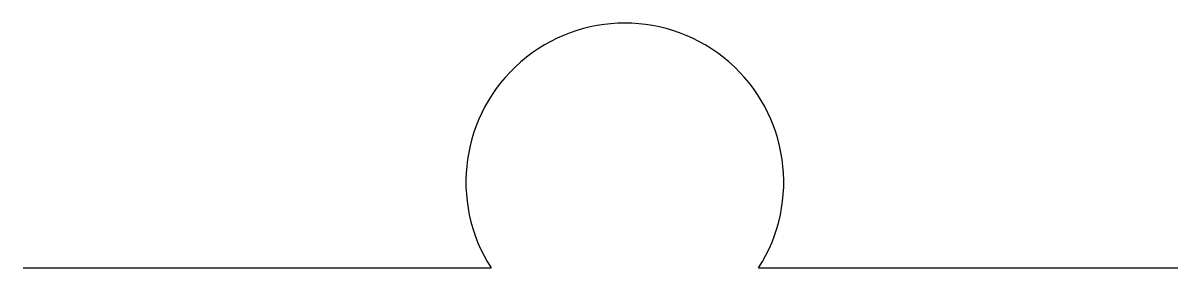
# Model space of a CAD drawing. Extents: x -20323.2 to -20294.6, y -11670.3 to -11664.3.
import ezdxf

# ---------------------------------------------------------------- set-up
doc = ezdxf.new("R2010")
doc.units = 0
doc.header["$MEASUREMENT"] = 0
doc.layers.add('1', color=7, linetype='CONTINUOUS')

msp = doc.modelspace()

# ---------------------------------------------------------------- linework, layer by layer
at = {"layer": '1', "color": 5}
for p, q in [((-20323.186, -11670.318), (-20311.597, -11670.318)), ((-20304.971, -11670.318), (-20294.587, -11670.318))]:
    msp.add_line(p, q, dxfattribs=at)
msp.add_arc((-20308.284, -11668.194), 3.936, 327.3308, 212.6692, dxfattribs=at)

doc.saveas('drawing.dxf')
